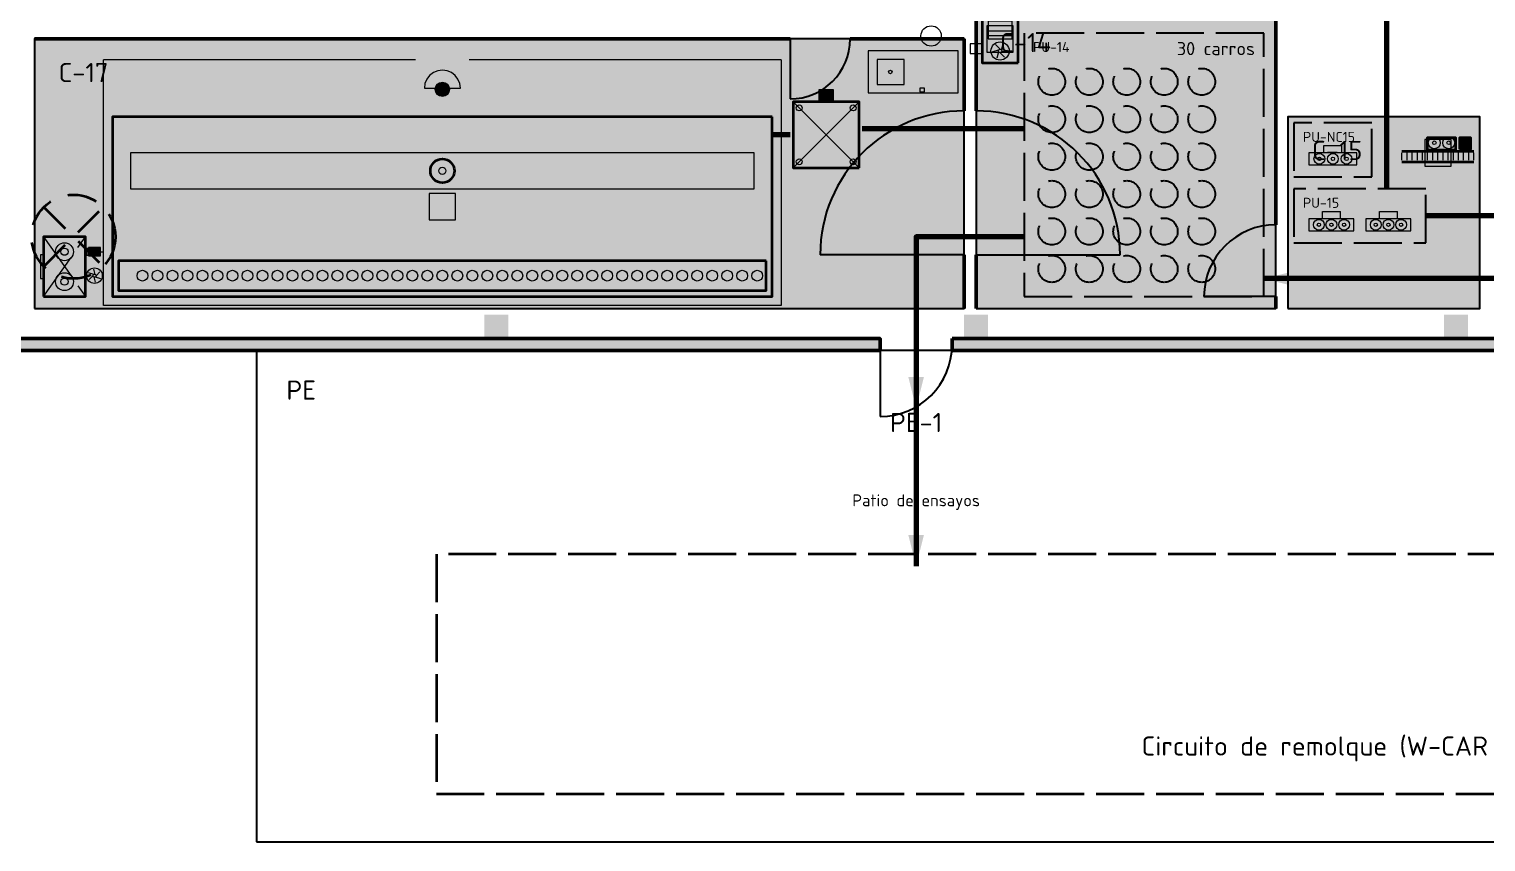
# Model space of a CAD drawing. Header units: millimetres. Extents: x 0 to 1189, y 0 to 841.
# Drawn here: x 236.1 to 357.5, y 439 to 506.8 of the extents above; entities that cross this region are included whole.
import ezdxf
from ezdxf.enums import TextEntityAlignment as Align

# ---------------------------------------------------------------- set-up
doc = ezdxf.new("R2010")
doc.units = ezdxf.units.MM
doc.linetypes.add('FLUJO-TRAZOS', pattern=[4, 2.5, -1.5])
doc.linetypes.add('IRAM-E-TRAZOS', pattern=[5, 4, -1])
for name, color, linetype, lineweight in [('A-ABERTURA', 7, 'CONTINUOUS', 25), ('A-COLUMNA', 7, 'CONTINUOUS', 50), ('A-EQUIPO-FINO', 8, 'CONTINUOUS', 13), ('A-EQUIPO-OCULTO', 8, 'IRAM-E-TRAZOS', 13), ('A-EQUIPO-RELLENO', 9, 'CONTINUOUS', 13), ('A-EXTERIOR', 8, 'CONTINUOUS', 25), ('A-MURO', 7, 'CONTINUOUS', 50), ('A-OPERARIO', 6, 'CONTINUOUS', 18), ('A-RELLENO', 9, 'CONTINUOUS', 13), ('A-SECTOR', 1, 'CONTINUOUS', 25), ('A-SECTOR-TXT', 1, 'CONTINUOUS', 25), ('A-SEGURIDAD', 1, 'IRAM-E-TRAZOS', 18), ('A-TABIQUE', 7, 'CONTINUOUS', 50), ('A-TEXTO', 7, 'CONTINUOUS', 18), ('F-EFL-GAS', 4, 'FLUJO-TRAZOS', 35), ('F-SE', 30, 'CONTINUOUS', 70)]:
    doc.layers.add(name, color=color, linetype=linetype, lineweight=lineweight)
for name, color, linetype, lineweight, true_color in [('A-AREA-TRABAJO', 30, 'CONTINUOUS', 13, 0xeb963c), ('A-EQUIPO', 30, 'CONTINUOUS', 35, 0xe67800), ('A-MOBILIARIO', 8, 'CONTINUOUS', 18, 0x50505a), ('A-PASILLO', 2, 'IRAM-E-TRAZOS', 35, 0xd7a500), ('A-PULMON', 6, 'IRAM-E-TRAZOS', 25, 0xdc00c8)]:
    doc.layers.add(name, color=color, linetype=linetype, lineweight=lineweight, true_color=true_color)
doc.styles.add('ISO3098', font='isocpeur.ttf')

msp = doc.modelspace()

# ---------------------------------------------------------------- hatches: boundary and pattern name
at = {"layer": 'A-COLUMNA', "true_color": 0x000000}
h = msp.add_hatch(color=7, dxfattribs=at)
h.dxf.hatch_style = 1
h.paths.add_polyline_path([(274, 481), (276, 481), (276, 483), (274, 483)])
h = msp.add_hatch(color=7, dxfattribs=at)
h.dxf.hatch_style = 1
h.paths.add_polyline_path([(314, 481), (316, 481), (316, 483), (314, 483)])
h = msp.add_hatch(color=7, dxfattribs=at)
h.dxf.hatch_style = 1
h.paths.add_polyline_path([(354, 481), (356, 481), (356, 483), (354, 483)])
at = {"layer": 'A-EQUIPO-RELLENO', "true_color": 0xeeeeee}
h = msp.add_hatch(color=7, dxfattribs=at)
h.dxf.hatch_style = 1
h.paths.add_polyline_path([(318.5, 504), (318.5, 508), (315.5, 508), (315.5, 504)])
at = {"layer": 'A-EQUIPO-RELLENO', "true_color": 0xecf0ec}
h = msp.add_hatch(color=7, dxfattribs=at)
h.dxf.hatch_style = 1
h.paths.add_polyline_path([(313.5, 505), (306, 505), (306, 501.5), (313.5, 501.5)])
at = {"layer": 'A-EQUIPO-RELLENO', "true_color": 0xfae1f5}
h = msp.add_hatch(color=7, dxfattribs=at)
h.dxf.hatch_style = 1
h.paths.add_polyline_path([(272, 501.9), (271.95, 502.29), (271.8, 502.65), (271.56, 502.96), (271.25, 503.2), (270.89, 503.35), (270.5, 503.4), (270.11, 503.35), (269.75, 503.2), (269.44, 502.96), (269.2, 502.65), (269.05, 502.29), (269, 501.9), (272, 501.9)])
at = {"layer": 'A-EQUIPO-RELLENO', "true_color": 0xffffff}
h = msp.add_hatch(color=7, dxfattribs=at)
h.dxf.hatch_style = 1
h.paths.add_polyline_path([(269.9, 501.8), (269.92, 501.64), (269.98, 501.5), (270.08, 501.38), (270.2, 501.28), (270.34, 501.22), (270.5, 501.2), (270.66, 501.22), (270.8, 501.28), (270.92, 501.38), (271.02, 501.5), (271.08, 501.64), (271.1, 501.8), (271.08, 501.96), (271.02, 502.1), (270.92, 502.22), (270.8, 502.32), (270.66, 502.38), (270.5, 502.4), (270.34, 502.38), (270.2, 502.32), (270.08, 502.22), (269.98, 502.1), (269.92, 501.96)])
at = {"layer": 'A-EQUIPO-RELLENO', "true_color": 0xcdd0d4}
h = msp.add_hatch(color=7, dxfattribs=at)
h.dxf.hatch_style = 1
h.paths.add_polyline_path([(303.1, 500.75), (303.1, 501.75), (301.9, 501.75), (301.9, 500.75)])
at = {"layer": 'A-EQUIPO-RELLENO', "true_color": 0xeeeeee}
h = msp.add_hatch(color=7, dxfattribs=at)
h.dxf.hatch_style = 1
h.paths.add_polyline_path([(305.25, 495.25), (305.25, 500.75), (299.75, 500.75), (299.75, 495.25)])
at = {"layer": 'A-EQUIPO-RELLENO', "true_color": 0xf5f5fc}
h = msp.add_hatch(color=7, dxfattribs=at)
h.dxf.hatch_style = 1
h.paths.add_polyline_path([(298, 499.5), (243, 499.5), (243, 484.5), (298, 484.5)])
at = {"layer": 'A-EQUIPO-RELLENO', "true_color": 0xcdd0d4}
h = msp.add_hatch(color=7, dxfattribs=at)
h.dxf.hatch_style = 1
h.paths.add_polyline_path([(352.6, 496.74), (355, 496.74), (355, 497.75), (352.6, 497.75)])
h = msp.add_hatch(color=7, dxfattribs=at)
h.dxf.hatch_style = 1
h.paths.add_polyline_path([(355.3, 496.8), (356.25, 496.8), (356.25, 497.75), (355.3, 497.75)])
at = {"layer": 'A-EQUIPO-RELLENO', "true_color": 0xeedec0}
h = msp.add_hatch(color=7, dxfattribs=at)
h.dxf.hatch_style = 1
h.paths.add_polyline_path([(296.5, 496.5), (244.5, 496.5), (244.5, 493.5), (296.5, 493.5)])
at = {"layer": 'A-EQUIPO-RELLENO', "true_color": 0xfaf0fa}
h = msp.add_hatch(color=7, dxfattribs=at)
h.dxf.hatch_style = 1
h.paths.add_polyline_path([(342.75, 495.5), (346.75, 495.5), (346.75, 496.5), (342.75, 496.5)])
at = {"layer": 'A-EQUIPO-RELLENO', "true_color": 0xeeeeee}
h = msp.add_hatch(color=7, dxfattribs=at)
h.dxf.hatch_style = 1
h.paths.add_polyline_path([(350.5, 495.75), (356.5, 495.75), (356.5, 496.65), (350.5, 496.65)])
at = {"layer": 'A-EQUIPO-RELLENO', "true_color": 0xfaf0fa}
h = msp.add_hatch(color=7, dxfattribs=at)
h.dxf.hatch_style = 1
h.paths.add_polyline_path([(342.75, 490), (346.5, 490), (346.5, 491), (342.75, 491)])
h = msp.add_hatch(color=7, dxfattribs=at)
h.dxf.hatch_style = 1
h.paths.add_polyline_path([(347.5, 490), (351.25, 490), (351.25, 491), (347.5, 491)])
at = {"layer": 'A-EQUIPO-RELLENO', "true_color": 0xeeeeee}
h = msp.add_hatch(color=7, dxfattribs=at)
h.dxf.hatch_style = 1
h.paths.add_polyline_path([(237.25, 484.5), (240.75, 484.5), (240.75, 489.5), (237.25, 489.5)])
at = {"layer": 'A-EQUIPO-RELLENO', "true_color": 0xcdd0d4}
h = msp.add_hatch(color=7, dxfattribs=at)
h.dxf.hatch_style = 1
h.paths.add_polyline_path([(241, 487.9), (242, 487.9), (242, 488.6), (241, 488.6)])
at = {"layer": 'A-EQUIPO-RELLENO', "true_color": 0xf0c83c}
h = msp.add_hatch(color=7, dxfattribs=at)
h.dxf.hatch_style = 1
h.paths.add_polyline_path([(237, 486), (237.25, 486), (237.25, 488), (237, 488)])
at = {"layer": 'A-MURO', "true_color": 0x464646}
h = msp.add_hatch(color=7, dxfattribs=at)
h.dxf.hatch_style = 1
h.paths.add_polyline_path([(234, 517), (234, 481), (307, 481), (307, 480), (233, 480), (233, 517)])
h = msp.add_hatch(color=7, dxfattribs=at)
h.dxf.hatch_style = 1
h.paths.add_polyline_path([(313, 481), (485.75, 481), (485.75, 480), (313, 480)])
at = {"layer": 'A-RELLENO', "true_color": 0xe4e1f0}
h = msp.add_hatch(color=7, dxfattribs=at)
h.dxf.hatch_style = 1
h.paths.add_polyline_path([(315, 483.5), (340, 483.5), (340, 508.5), (315, 508.5)])
h = msp.add_hatch(color=7, dxfattribs=at)
h.dxf.hatch_style = 1
h.paths.add_polyline_path([(236.5, 483.5), (314, 483.5), (314, 506), (236.5, 506)])
at = {"layer": 'A-RELLENO', "true_color": 0xd7eed2}
h = msp.add_hatch(color=7, dxfattribs=at)
h.dxf.hatch_style = 1
h.paths.add_polyline_path([(341, 483.5), (357, 483.5), (357, 499.5), (341, 499.5)])
at = {"layer": 'F-SE', "true_color": 0xeb7800}
h = msp.add_hatch(color=7, dxfattribs=at)
h.dxf.hatch_style = 1
h.paths.add_polyline_path([(298, 498), (300.6, 497.35), (300.6, 498.65)])
h = msp.add_hatch(color=7, dxfattribs=at)
h.dxf.hatch_style = 1
h.paths.add_polyline_path([(305.5, 498.5), (308.1, 497.85), (308.1, 499.15)])
h = msp.add_hatch(color=7, dxfattribs=at)
h.dxf.hatch_style = 1
h.paths.add_polyline_path([(352.5, 491.25), (355.1, 490.6), (355.1, 491.9)])
h = msp.add_hatch(color=7, dxfattribs=at)
h.dxf.hatch_style = 1
h.paths.add_polyline_path([(339, 486), (341.6, 485.35), (341.6, 486.65)])
h = msp.add_hatch(color=7, dxfattribs=at)
h.dxf.hatch_style = 1
h.paths.add_polyline_path([(310, 475.2), (310.65, 477.8), (309.35, 477.8)])
h = msp.add_hatch(color=7, dxfattribs=at)
h.dxf.hatch_style = 1
h.paths.add_polyline_path([(310, 462), (310.65, 464.6), (309.35, 464.6)])

# ---------------------------------------------------------------- linework, layer by layer
at = {"layer": 'A-ABERTURA'}
for p, q in [((299.5, 506), (299.5, 501)), ((314, 488), (302, 488)), ((315, 488), (327, 488)), ((340, 484.5), (334, 484.5)), ((307, 480.5), (307, 474.5))]:
    msp.add_line(p, q, dxfattribs=at)
for centre, radius, start, end in [((299.5, 506), 5, 270, 360), ((314, 488), 12, 90, 180), ((315, 488), 12, 0, 90), ((340, 484.5), 6, 90, 180), ((307, 480.5), 6, 270, 360)]:
    msp.add_arc(centre, radius, start, end, dxfattribs=at)
at = {"layer": 'A-AREA-TRABAJO'}
for p, q in [((268.25, 504.25), (242.25, 504.25)), ((298.75, 504.25), (272.75, 504.25))]:
    msp.add_line(p, q, dxfattribs=at)
msp.add_lwpolyline([(298.75, 504.25), (298.75, 483.75), (242.25, 483.75), (242.25, 504.25)], dxfattribs=at)
at = {"layer": 'A-EQUIPO'}
for p, q in [((350.5, 496.65), (356.5, 496.65)), ((350.5, 495.75), (356.5, 495.75))]:
    msp.add_line(p, q, dxfattribs=at)
for points in [[(318.5, 504), (318.5, 508), (315.5, 508), (315.5, 504)], [(305.25, 495.25), (305.25, 500.75), (299.75, 500.75), (299.75, 495.25)], [(298, 499.5), (243, 499.5), (243, 484.5), (298, 484.5)], [(352.6, 496.74), (355, 496.74), (355, 497.75), (352.6, 497.75)], [(355.3, 496.8), (356.25, 496.8), (356.25, 497.75), (355.3, 497.75)], [(237.25, 484.5), (240.75, 484.5), (240.75, 489.5), (237.25, 489.5)], [(297.5, 487.5), (243.5, 487.5), (243.5, 485), (297.5, 485)]]:
    msp.add_lwpolyline(points, close=True, dxfattribs=at)
msp.add_circle((270.5, 495), 1, dxfattribs=at)
at = {"layer": 'A-EQUIPO-FINO'}
for p, q in [((318, 506.65), (316, 506.65)), ((318, 506.25), (316, 506.25)), ((305.25, 495.25), (299.75, 500.75)), ((299.75, 495.25), (305.25, 500.75)), ((355.3, 496.8), (356.25, 497.75)), ((350.5, 495.9), (350.5, 496.5)), ((350.93, 495.9), (350.93, 496.5)), ((351.36, 495.9), (351.36, 496.5)), ((351.79, 495.9), (351.79, 496.5)), ((352.21, 495.9), (352.21, 496.5)), ((352.64, 495.9), (352.64, 496.5)), ((353.07, 495.9), (353.07, 496.5)), ((353.5, 495.9), (353.5, 496.5)), ((353.93, 495.9), (353.93, 496.5)), ((354.36, 495.9), (354.36, 496.5)), ((354.79, 495.9), (354.79, 496.5)), ((355.21, 495.9), (355.21, 496.5)), ((355.64, 495.9), (355.64, 496.5)), ((356.07, 495.9), (356.07, 496.5)), ((356.5, 495.9), (356.5, 496.5)), ((241.22, 488.46), (241.92, 488.46)), ((241.22, 488.25), (241.92, 488.25)), ((242, 488.25), (242.18, 488.25)), ((241.22, 488.04), (241.92, 488.04))]:
    msp.add_line(p, q, dxfattribs=at)
for points in [[(318, 506), (318, 507.5), (316, 507.5), (316, 506)], [(303.1, 500.75), (303.1, 501.75), (301.9, 501.75), (301.9, 500.75)], [(310.7, 501.9), (310.3, 501.9), (310.3, 501.6), (310.7, 501.6)], [(296.5, 496.5), (244.5, 496.5), (244.5, 493.5), (296.5, 493.5)], [(240.82, 487.97), (241, 487.97), (241, 488.53), (240.82, 488.53)], [(241, 487.9), (242, 487.9), (242, 488.6), (241, 488.6)], [(241.45, 488.11), (241.7, 488.11), (241.7, 488.39), (241.45, 488.39)]]:
    msp.add_lwpolyline(points, close=True, dxfattribs=at)
for points in [[(317, 505.15), (316.63, 505.53)], [(317.13, 505.08), (317.27, 505.59)], [(316.87, 505.08), (316.36, 504.94)], [(316.87, 504.92), (316.73, 504.41)], [(317, 504.85), (317.37, 504.47)], [(317.13, 504.92), (317.64, 505.06)], [(241.44, 486.36), (241, 486.48)], [(241.37, 486.25), (241.05, 485.93)], [(241.44, 486.14), (241.55, 485.7)], [(241.56, 486.36), (241.45, 486.8)], [(241.56, 486.14), (242, 486.02)], [(241.63, 486.25), (241.95, 486.57)]]:
    msp.add_lwpolyline(points, dxfattribs=at)
for centre, radius in [((317, 505), 0.76), ((317, 505), 0.152), ((307.85, 503.25), 0.15), ((300.25, 500.25), 0.25), ((304.75, 500.25), 0.25), ((353.2, 497.34), 0.5), ((353.2, 497.34), 0.15), ((354.4, 497.34), 0.5), ((354.4, 497.34), 0.15), ((356.11, 497.28), 0.076), ((300.25, 495.75), 0.25), ((304.75, 495.75), 0.25), ((343.62, 496), 0.45), ((343.62, 496), 0.14), ((344.75, 496), 0.45), ((344.75, 496), 0.14), ((345.88, 496), 0.45), ((345.88, 496), 0.14), ((270.5, 495), 0.3), ((343.58, 490.5), 0.45), ((344.62, 490.5), 0.45), ((345.68, 490.5), 0.45), ((348.32, 490.5), 0.45), ((349.38, 490.5), 0.45), ((350.43, 490.5), 0.45), ((343.58, 490.5), 0.14), ((344.62, 490.5), 0.14), ((345.68, 490.5), 0.14), ((348.32, 490.5), 0.14), ((349.38, 490.5), 0.14), ((350.43, 490.5), 0.14), ((239, 488.25), 0.75), ((239, 488.25), 0.3), ((239, 485.75), 0.75), ((239, 485.75), 0.3), ((241.5, 486.25), 0.65), ((241.5, 486.25), 0.13), ((245.5, 486.25), 0.45), ((246.75, 486.25), 0.45), ((248, 486.25), 0.45), ((249.25, 486.25), 0.45), ((250.5, 486.25), 0.45), ((251.75, 486.25), 0.45), ((253, 486.25), 0.45), ((254.25, 486.25), 0.45), ((255.5, 486.25), 0.45), ((256.75, 486.25), 0.45), ((258, 486.25), 0.45), ((259.25, 486.25), 0.45), ((260.5, 486.25), 0.45), ((261.75, 486.25), 0.45), ((263, 486.25), 0.45), ((264.25, 486.25), 0.45), ((265.5, 486.25), 0.45), ((266.75, 486.25), 0.45), ((268, 486.25), 0.45), ((269.25, 486.25), 0.45), ((270.5, 486.25), 0.45), ((271.75, 486.25), 0.45), ((273, 486.25), 0.45), ((274.25, 486.25), 0.45), ((275.5, 486.25), 0.45), ((276.75, 486.25), 0.45), ((278, 486.25), 0.45), ((279.25, 486.25), 0.45), ((280.5, 486.25), 0.45), ((281.75, 486.25), 0.45), ((283, 486.25), 0.45), ((284.25, 486.25), 0.45), ((285.5, 486.25), 0.45), ((286.75, 486.25), 0.45), ((288, 486.25), 0.45), ((289.25, 486.25), 0.45), ((290.5, 486.25), 0.45), ((291.75, 486.25), 0.45), ((293, 486.25), 0.45), ((294.25, 486.25), 0.45), ((295.5, 486.25), 0.45), ((296.75, 486.25), 0.45)]:
    msp.add_circle(centre, radius, dxfattribs=at)
at = {"layer": 'A-EQUIPO-OCULTO'}
for p, q in [((237.25, 484.5), (240.75, 489.5)), ((237.25, 489.5), (240.75, 484.5))]:
    msp.add_line(p, q, dxfattribs=at)
msp.add_lwpolyline([(315.5, 504.8), (315.5, 505.6), (314.5, 505.6), (314.5, 504.8)], close=True, dxfattribs=at)
at = {"layer": 'A-EXTERIOR'}
msp.add_lwpolyline([(255, 439), (435, 439), (435, 480), (255, 480)], close=True, dxfattribs=at)
at = {"layer": 'A-MOBILIARIO'}
for points in [[(313.5, 505), (306, 505), (306, 501.5), (313.5, 501.5)], [(309, 504.3), (306.75, 504.3), (306.75, 502.2), (309, 502.2)]]:
    msp.add_lwpolyline(points, close=True, dxfattribs=at)
msp.add_circle((311.25, 506.25), 0.85, dxfattribs=at)
at = {"layer": 'A-MURO'}
for points in [[(234, 517), (234, 481), (307, 481), (307, 480), (233, 480), (233, 517)], [(313, 481), (485.75, 481), (485.75, 480), (313, 480)]]:
    msp.add_lwpolyline(points, close=True, dxfattribs=at)
at = {"layer": 'A-OPERARIO'}
for p, q in [((344, 496.5), (344, 497.1)), ((344, 497.1), (345.5, 497.1)), ((345.5, 496.5), (345.5, 497.1)), ((343.88, 491), (343.88, 491.6)), ((343.88, 491.6), (345.38, 491.6)), ((345.38, 491), (345.38, 491.6)), ((348.62, 491), (348.62, 491.6)), ((348.62, 491.6), (350.12, 491.6)), ((350.12, 491), (350.12, 491.6))]:
    msp.add_line(p, q, dxfattribs=at)
for points in [[(272, 501.9), (271.95, 502.29), (271.8, 502.65), (271.56, 502.96), (271.25, 503.2), (270.89, 503.35), (270.5, 503.4), (270.11, 503.35), (269.75, 503.2), (269.44, 502.96), (269.2, 502.65), (269.05, 502.29), (269, 501.9)], [(342.75, 495.5), (346.75, 495.5), (346.75, 496.5), (342.75, 496.5)], [(342.75, 490), (346.5, 490), (346.5, 491), (342.75, 491)], [(347.5, 490), (351.25, 490), (351.25, 491), (347.5, 491)]]:
    msp.add_lwpolyline(points, close=True, dxfattribs=at)
msp.add_circle((270.5, 501.8), 0.6, dxfattribs=at)
at = {"layer": 'A-PASILLO'}
msp.add_lwpolyline([(270, 443), (420, 443), (420, 463), (270, 463), (270, 443)], dxfattribs=at)
at = {"layer": 'A-PULMON'}
for points in [[(319, 484.5), (339, 484.5), (339, 506.5), (319, 506.5)], [(341.5, 494.5), (348, 494.5), (348, 499), (341.5, 499)], [(341.5, 489), (352.5, 489), (352.5, 493.5), (341.5, 493.5)]]:
    msp.add_lwpolyline(points, close=True, dxfattribs=at)
for centre in [(321.31, 502.43), (324.44, 502.43), (327.56, 502.43), (330.68, 502.43), (333.81, 502.43), (321.31, 499.31), (324.44, 499.31), (327.56, 499.31), (330.68, 499.31), (333.81, 499.31), (321.31, 496.18), (324.44, 496.18), (327.56, 496.18), (330.68, 496.18), (333.81, 496.18), (321.31, 493.06), (324.44, 493.06), (327.56, 493.06), (330.68, 493.06), (333.81, 493.06), (321.31, 489.94), (324.44, 489.94), (327.56, 489.94), (330.68, 489.94), (333.81, 489.94), (321.31, 486.81), (324.44, 486.81), (327.56, 486.81), (330.68, 486.81), (333.81, 486.81)]:
    msp.add_circle(centre, 1.12, dxfattribs=at)
at = {"layer": 'A-SECTOR'}
for points in [[(315, 483.5), (340, 483.5), (340, 508.5), (315, 508.5)], [(236.5, 483.5), (314, 483.5), (314, 506), (236.5, 506)], [(341, 483.5), (357, 483.5), (357, 499.5), (341, 499.5)]]:
    msp.add_lwpolyline(points, close=True, dxfattribs=at)
at = {"layer": 'A-SEGURIDAD'}
msp.add_line((298, 499.5), (276, 499.5), dxfattribs=at)
msp.add_lwpolyline([(237, 486), (237.25, 486), (237.25, 488), (237, 488)], close=True, dxfattribs=at)
at = {"layer": 'A-TABIQUE'}
for p, q in [((315, 500), (315, 508.5)), ((340, 490.5), (340, 508.5)), ((236.5, 506), (299.5, 506)), ((304.5, 506), (314, 506)), ((314, 500), (314, 506)), ((314, 483.5), (314, 488)), ((315, 483.5), (315, 488)), ((340, 483.5), (340, 484.5))]:
    msp.add_line(p, q, dxfattribs=at)
at = {"layer": 'A-TEXTO'}
for points in [[(315.9, 504.9), (318.1, 504.9), (318.1, 507.1), (315.9, 507.1)], [(352.4, 495.4), (354.6, 495.4), (354.6, 497.6), (352.4, 497.6)], [(269.4, 490.9), (271.6, 490.9), (271.6, 493.1), (269.4, 493.1)]]:
    msp.add_lwpolyline(points, close=True, dxfattribs=at)
at = {"layer": 'F-EFL-GAS'}
for p, q in [((237.3, 487.05), (242.2, 491.95)), ((237.3, 491.95), (242.2, 487.05))]:
    msp.add_line(p, q, dxfattribs=at)
msp.add_circle((239.75, 489.5), 3.5, dxfattribs=at)
at = {"layer": 'F-SE'}
for points in [[(349.25, 493.5), (349.25, 526)], [(299.5, 498), (298, 498)], [(319, 498.5), (305.5, 498.5)], [(360, 491.25), (352.5, 491.25)], [(319, 489.5), (310, 489.5), (310, 482), (310, 462)], [(360, 486), (339, 486)]]:
    msp.add_lwpolyline(points, dxfattribs=at)

# ---------------------------------------------------------------- texts
at = {"layer": 'A-PULMON', "style": 'ISO3098'}
for s, p in [('PU-14', (319.75, 505.75)), ('PU-NC15', (342.25, 498.25)), ('PU-15', (342.25, 492.75))]:
    msp.add_text(s, height=0.84, dxfattribs=at).set_placement(p, align=Align.TOP_LEFT)
msp.add_text('30 carros', height=1.1, dxfattribs=at).set_placement((338.25, 505.75), align=Align.TOP_RIGHT)
at = {"layer": 'A-SECTOR-TXT', "style": 'ISO3098'}
for s, p in [('C-14', (317, 506.5)), ('C-17', (238.5, 504)), ('C-15', (343, 497.5))]:
    msp.add_text(s, height=1.6, dxfattribs=at).set_placement(p, align=Align.TOP_LEFT)
at = {"layer": 'A-TEXTO', "style": 'ISO3098'}
msp.add_text('PE', height=1.6, dxfattribs=at).set_placement((257.5, 477.5), align=Align.TOP_LEFT)
for s, height, p in [('PE-1', 1.6, (310, 474)), ('Patio de ensayos', 0.992, (310, 467.5)), ('Circuito de remolque (W-CAR 17)', 1.6, (345, 447))]:
    msp.add_text(s, height=height, dxfattribs=at).set_placement(p, align=Align.MIDDLE_CENTER)

doc.saveas('drawing.dxf')
